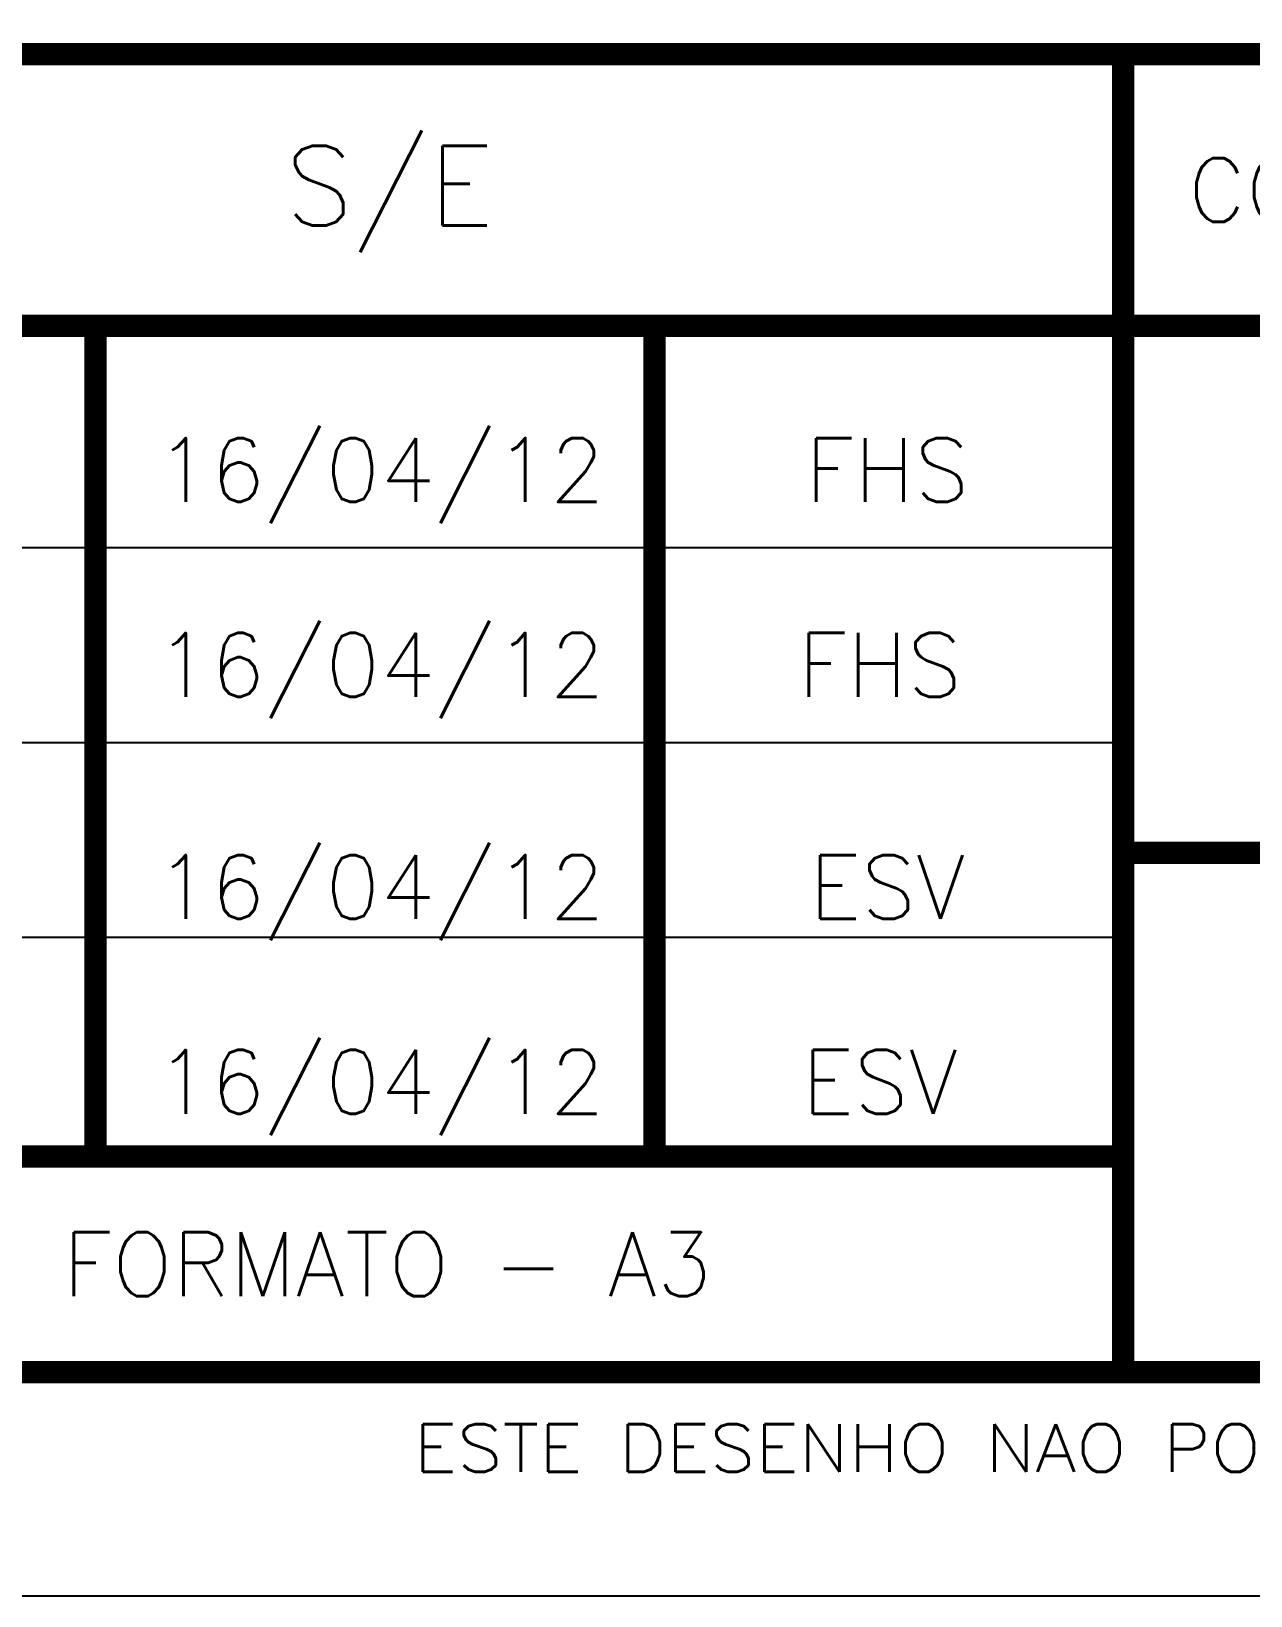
# Model space of a CAD drawing. Header units: feet. Extents: x -46890 to -45898, y -3252 to -1955.
# Drawn here: x -46636.7 to -46598.52, y -2250.81 to -2201.85 of the extents above; entities that cross this region are included whole.
import ezdxf
from ezdxf.enums import TextEntityAlignment as Align

# ---------------------------------------------------------------- set-up
doc = ezdxf.new("R2010")
doc.units = ezdxf.units.FT
doc.header["$MEASUREMENT"] = 0
doc.layers.add('CONTORNO', color=3, linetype='Continuous')
doc.layers.add('FORMATO', color=8, linetype='Continuous')
doc.styles.add('ROMANS', font='romans.shx', dxfattribs={"height": 3})

msp = doc.modelspace()

# ---------------------------------------------------------------- linework, layer by layer
at = {"layer": 'FORMATO'}
for p, q in [((-46602.516, -2218.014), (-46649.68, -2218.014)), ((-46602.516, -2224.114), (-46649.68, -2224.114)), ((-46602.516, -2230.214), (-46649.68, -2230.214)), ((-46884.68, -2250.814), (-46464.68, -2250.814))]:
    msp.add_line(p, q, dxfattribs=at)
at = {"layer": 'FORMATO', "const_width": 0.7}
for points in [[(-46471.68, -2243.814), (-46471.68, -1961.814), (-46859.68, -1961.814), (-46859.68, -2243.814), (-46471.68, -2243.814)], [(-46512.43, -2202.564), (-46649.68, -2202.564)], [(-46602.516, -2202.564), (-46602.516, -2243.814)], [(-46471.68, -2211.064), (-46649.68, -2211.064)], [(-46634.685, -2211.064), (-46634.685, -2237.064)], [(-46617.185, -2211.064), (-46617.185, -2237.064)], [(-46471.68, -2227.564), (-46602.516, -2227.564)], [(-46602.516, -2237.064), (-46831.766, -2237.064)]]:
    msp.add_lwpolyline(points, dxfattribs=at)

# ---------------------------------------------------------------- texts
at = {"layer": 'CONTORNO', "linetype": 'Continuous', "style": 'ROMANS'}
for s, height, p in [('S/E', 2.5, (-46625.487, -2207.928)), ('16/04/12', 2, (-46625.776, -2216.58)), ('FHS', 2, (-46609.9, -2216.58)), ('16/04/12', 2, (-46625.776, -2222.68)), ('FHS', 2, (-46610.127, -2222.68)), ('16/04/12', 2, (-46625.776, -2229.63)), ('ESV', 2, (-46609.9, -2229.63)), ('16/04/12', 2, (-46625.776, -2235.73)), ('ESV', 2, (-46610.127, -2235.73))]:
    msp.add_text(s, height=height, dxfattribs=at).set_placement(p, align=Align.CENTER)
at = {"layer": 'FORMATO', "style": 'ROMANS'}
msp.add_text('CODIGO', height=2, dxfattribs=at).set_placement((-46600.472, -2206.814), align=Align.MIDDLE_LEFT)
msp.add_text('FORMATO - A3', height=2, dxfattribs=at).set_placement((-46625.549, -2240.439), align=Align.MIDDLE)
at = {"layer": 'FORMATO', "style": 'ROMANS', "width": 0.961836}
msp.add_text('ESTE DESENHO NAO PODE SER COPIADO. MODIFICADO OU UTILIZADO POR TERCEIROS SEM A AUTORIZACAO DA AALBORG INDUSTRIES S.A.', height=1.5, dxfattribs=at).set_placement((-46624.723, -2246.94), (-46471.585, -2246.94), align=Align.FIT)

doc.saveas('drawing.dxf')
